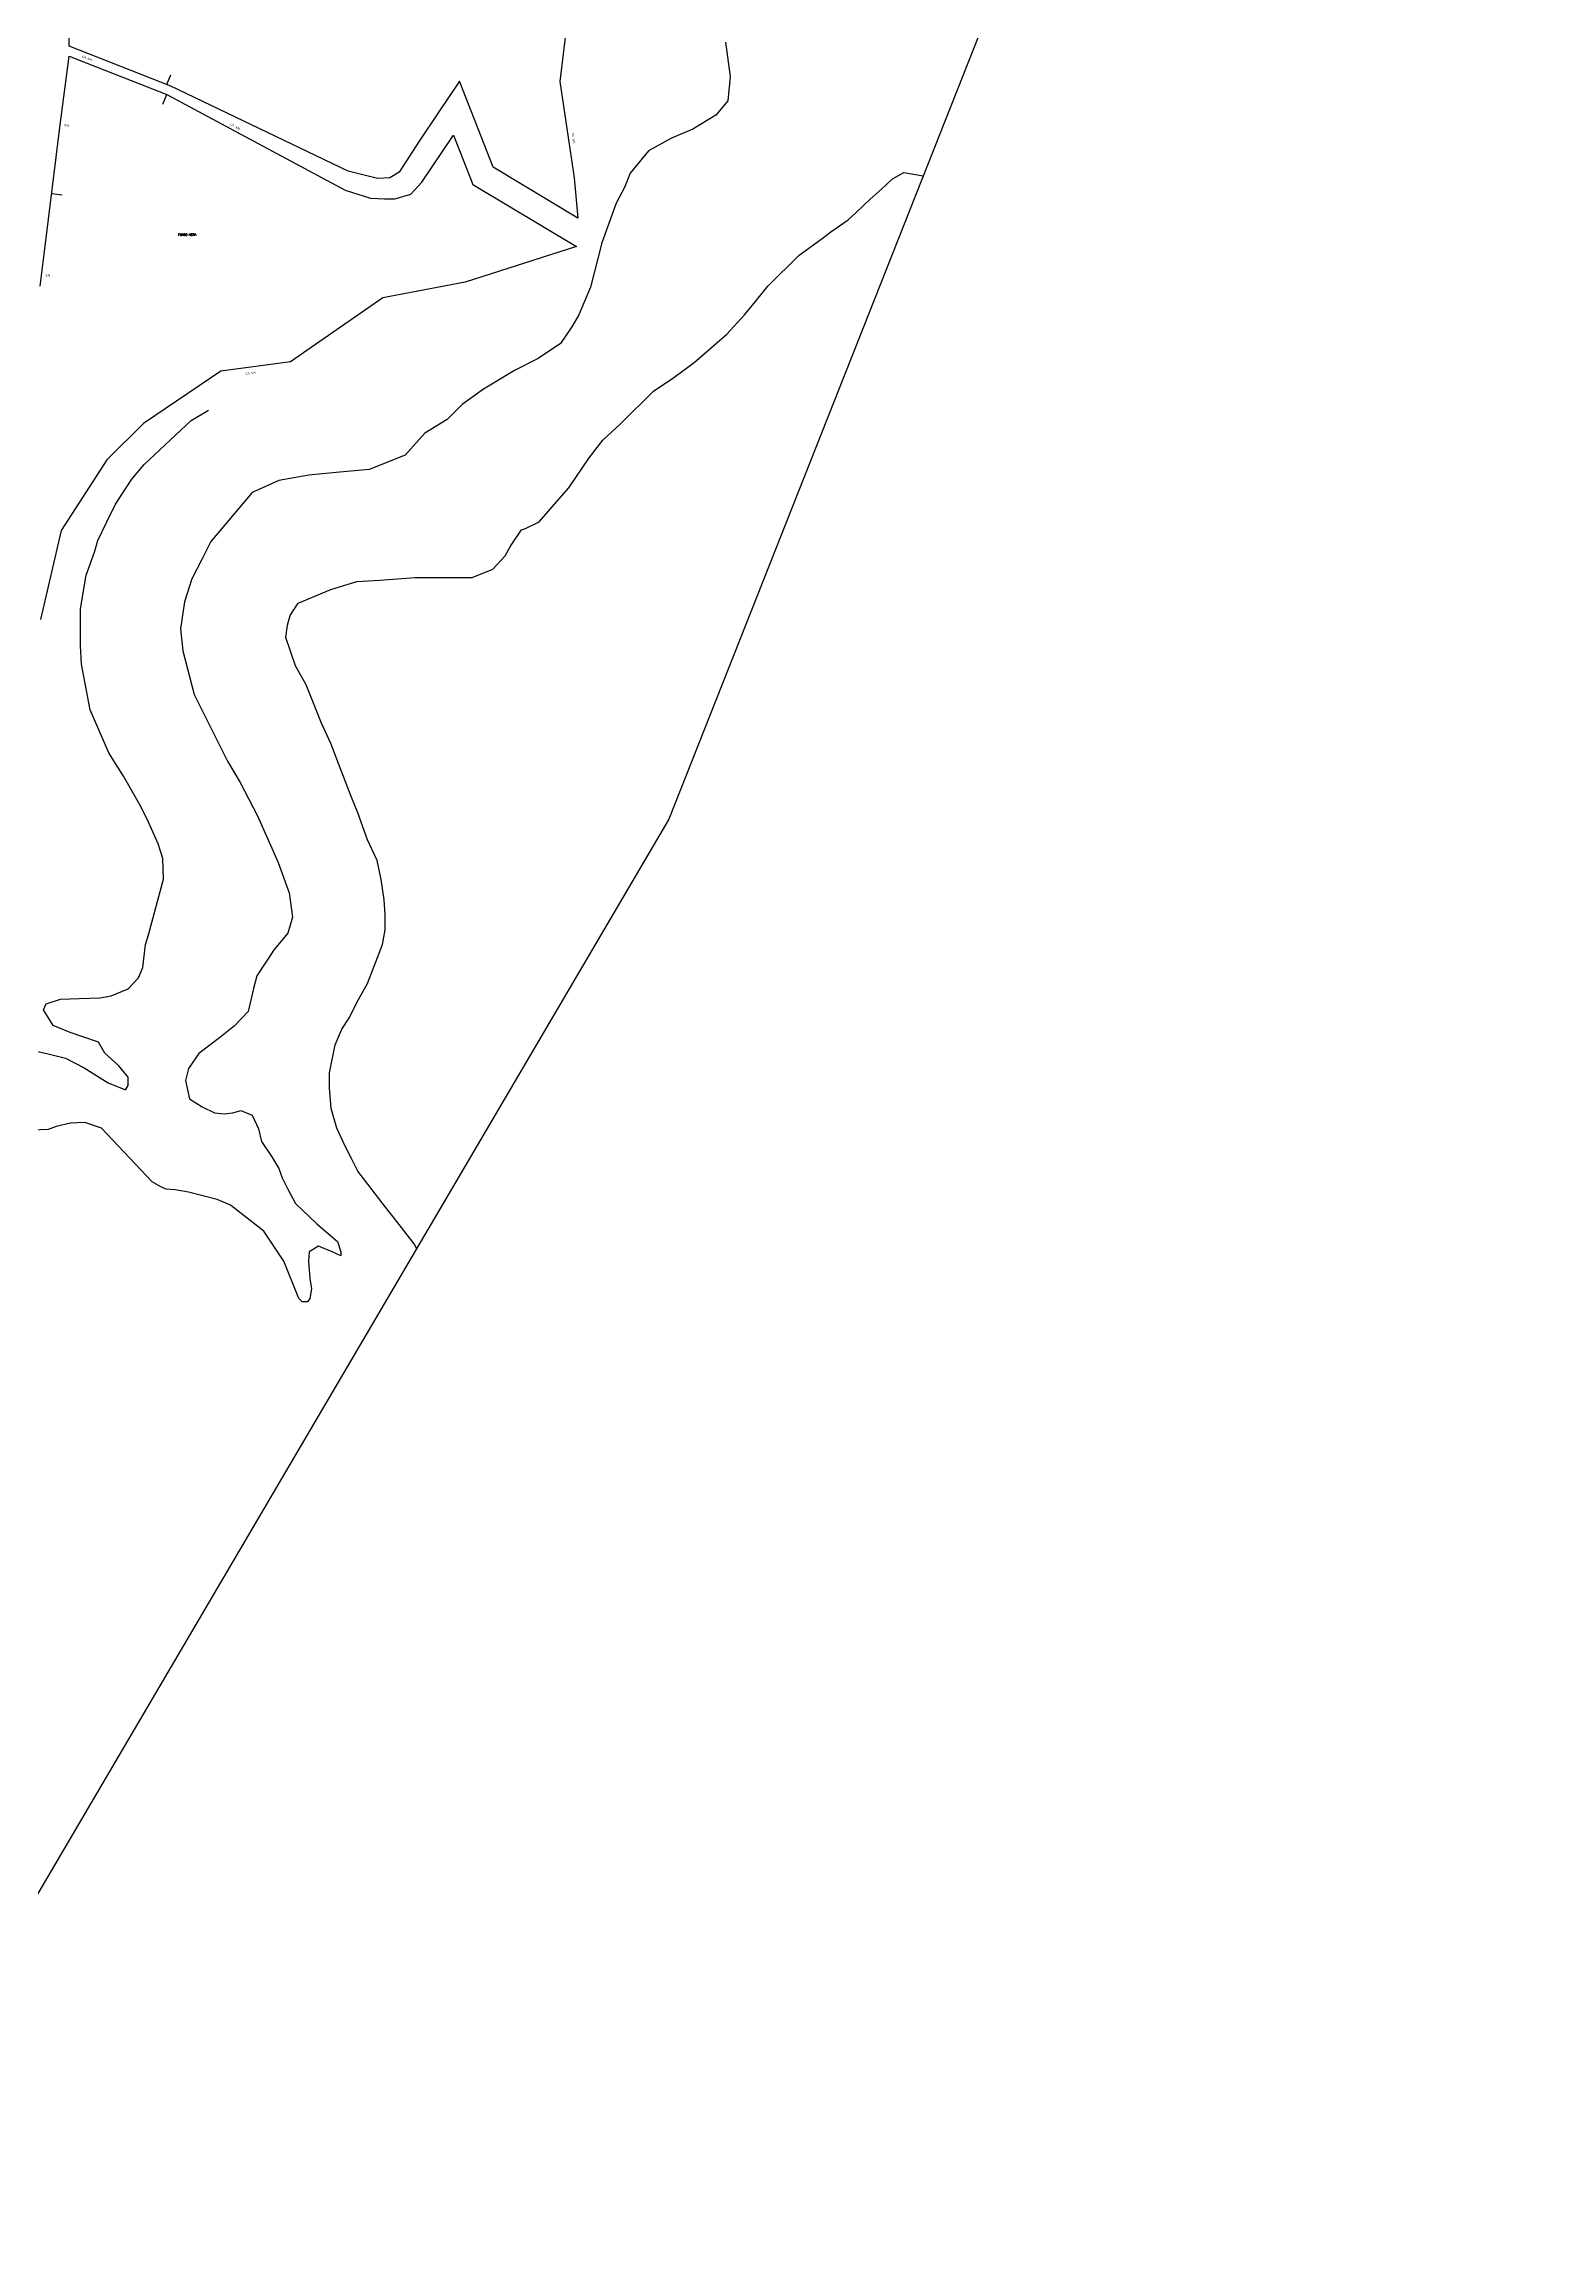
# Model space of a CAD drawing. Header units: inches. Extents: x 317537 to 321067, y 8681602 to 8686742.
# Drawn here: x 320116 to 320833, y 8683843 to 8684894 of the extents above; entities that cross this region are included whole.
import ezdxf
from ezdxf.enums import TextEntityAlignment as Align

# ---------------------------------------------------------------- set-up
doc = ezdxf.new("R2010")
doc.units = ezdxf.units.IN
doc.header["$MEASUREMENT"] = 0
for name, color, linetype in [('CURVAS_DE_NIVEL', 8, 'Continuous'), ('LIMITE_DISTRITO', 5, 'Continuous'), ('MANZANAS', 5, 'Continuous'), ('MEDIANERAS', 1, 'Continuous'), ('NOM_CALLES', 7, 'Continuous'), ('NUM_LOTE', 8, 'Continuous'), ('TOPONIMOS', 7, 'Continuous')]:
    doc.layers.add(name, color=color, linetype=linetype)
doc.styles.add('ANC_1_00', font='ROMANS.shx')

msp = doc.modelspace()

# ---------------------------------------------------------------- linework, layer by layer
at = {"layer": 'CURVAS_DE_NIVEL'}
for points in [[(320439.9, 8684894.4), (320442.1, 8684878.2), (320441, 8684866.5), (320435.3, 8684859.7), (320424.4, 8684853), (320414.2, 8684848.8), (320403.3, 8684842.8), (320394.6, 8684832.2), (320391.9, 8684825.4), (320387.8, 8684817.9), (320381, 8684799), (320375.7, 8684777.9), (320370.1, 8684764.7), (320366.7, 8684759.1), (320361.4, 8684751.1), (320350.8, 8684744), (320339.5, 8684738.3), (320324.8, 8684729.3), (320314.6, 8684722.1), (320307.4, 8684714.9), (320296.8, 8684708.5), (320287.4, 8684698), (320270.4, 8684691.2), (320254.6, 8684689.7), (320241.7, 8684688.5), (320227.4, 8684685.9), (320214.6, 8684680.2), (320195, 8684656.9), (320190.8, 8684648.6), (320185.9, 8684639.1), (320182.5, 8684628.2), (320180.6, 8684615.4), (320181.7, 8684604.8), (320187, 8684584.1), (320202.9, 8684552.4), (320208.9, 8684542.2), (320217.2, 8684526.4), (320227, 8684504.1), (320232.3, 8684489.8), (320233.8, 8684478.1), (320231.6, 8684470.6), (320225.1, 8684462.7), (320216.8, 8684450.2), (320215.3, 8684444.2), (320212.7, 8684433.3), (320206.3, 8684426.5), (320199.1, 8684420.8), (320189.3, 8684413.3), (320184.4, 8684406.1), (320182.9, 8684400.4), (320184.8, 8684391.8), (320190.8, 8684388), (320196.8, 8684385), (320201.4, 8684384.6), (320205.5, 8684385), (320209.3, 8684386.1), (320214.6, 8684383.9), (320217.6, 8684377.4), (320219.1, 8684371.4), (320224, 8684364.2), (320227.4, 8684358.6), (320228.9, 8684354.1), (320231.6, 8684348.8), (320235.3, 8684342), (320245.5, 8684332.2), (320255.3, 8684323.9), (320256.9, 8684319), (320256.9, 8684317.1), (320252.7, 8684319), (320246.3, 8684321.6), (320241.8, 8684319), (320241.4, 8684314.5), (320242.1, 8684306.2), (320242.9, 8684301.3), (320242.1, 8684296.7), (320241, 8684295.2), (320238.4, 8684295.2), (320236.9, 8684296.7), (320229.7, 8684314.5), (320220.2, 8684328.8), (320204.4, 8684341.2), (320198, 8684343.9), (320184.4, 8684347.3), (320178, 8684348.4), (320173.8, 8684348.8), (320171.2, 8684349.9), (320167, 8684352.2), (320142.9, 8684377.8), (320135, 8684380.5), (320128.2, 8684380.1), (320121.4, 8684378.6), (320117.6, 8684377.1), (320106.7, 8684376.7)], [(320293, 8684320.4), (320291.7, 8684322.7), (320283.5, 8684333.3), (320278.1, 8684340.2), (320265, 8684357.3), (320262, 8684363.3), (320258.8, 8684369.5), (320254.9, 8684377.7), (320252.2, 8684387.2), (320251.4, 8684397), (320251.4, 8684404.1), (320254.1, 8684417.4), (320257.4, 8684424.8), (320260.9, 8684430.5), (320264.7, 8684437.9), (320269.6, 8684446.6), (320276.7, 8684465.1), (320278, 8684472.2), (320278, 8684479.3), (320277.4, 8684486.4), (320276.1, 8684496.1), (320274.1, 8684505.2), (320269.6, 8684514.9), (320265, 8684527.8), (320261.8, 8684535.6), (320257.3, 8684547.2), (320252.1, 8684560.8), (320247.6, 8684570.5), (320240.4, 8684588.7), (320235.3, 8684597.7), (320230.7, 8684611.3), (320231.4, 8684617.1), (320232.7, 8684621.7), (320236.6, 8684627.5), (320252.1, 8684634), (320264.4, 8684637.8), (320275.4, 8684638.5), (320292.2, 8684639.8), (320319.4, 8684639.8), (320329.2, 8684643.7), (320335, 8684650.1), (320337.6, 8684654.7), (320342.8, 8684662.4), (320344.7, 8684663.1), (320351.2, 8684666.3), (320359.6, 8684676), (320365.4, 8684682.5), (320375.1, 8684696.7), (320381.6, 8684705.1), (320390, 8684712.9), (320405.6, 8684728.4), (320415.3, 8684734.9), (320425, 8684742), (320440.5, 8684755.6), (320449, 8684764.7), (320454.1, 8684771.1), (320460, 8684778.3), (320474.9, 8684793.1), (320485.9, 8684801.1), (320490.1, 8684804.2), (320498.3, 8684810), (320502, 8684813.5), (320508.8, 8684819.8), (320514.2, 8684824.5), (320519.4, 8684829.4), (320524.7, 8684832.4), (320534, 8684830.8)], [(320107.7, 8684415.3), (320117.6, 8684413.1), (320125.8, 8684411), (320134.7, 8684406.4), (320146.1, 8684399.4), (320154.4, 8684396), (320155.6, 8684398.1), (320155.6, 8684402.1), (320151, 8684407.6), (320144.5, 8684413.4), (320141.5, 8684418.7), (320128, 8684423.3), (320120, 8684426.6), (320115.4, 8684434), (320116.6, 8684437), (320123.4, 8684439.2), (320132.3, 8684439.5), (320142.1, 8684439.8), (320147.6, 8684440.7), (320155.6, 8684444.1), (320160.5, 8684449.3), (320162.6, 8684454.2), (320163.9, 8684465.2), (320165.4, 8684469.8), (320172.4, 8684496.2), (320172.1, 8684506), (320170, 8684513), (320164.8, 8684524.4), (320161.1, 8684532), (320153.4, 8684545.2), (320146.4, 8684556.3), (320137.5, 8684576.8), (320133.5, 8684598.6), (320132.9, 8684607.4), (320132.9, 8684618.8), (320132.9, 8684624.9), (320135.6, 8684640.8), (320139.6, 8684651.9), (320141.2, 8684657.4), (320145.5, 8684666.3), (320149.7, 8684674.6), (320157.4, 8684686.5), (320163.2, 8684693.6), (320185.6, 8684714.4), (320193.9, 8684719.4)]]:
    msp.add_lwpolyline(points, dxfattribs=at)
at = {"layer": 'LIMITE_DISTRITO'}
msp.add_lwpolyline([(320832.7, 8685585.9), (320413, 8684524.8), (320133.5, 8684049), (319136, 8682350.6), (318887.2, 8681927.1), (318687.1, 8681910.2)], dxfattribs=at)
at = {"layer": 'MANZANAS'}
for points in [[(320364, 8684900.7), (320361, 8684875.8), (320367.9, 8684830), (320369.6, 8684810.8), (320329.3, 8684835), (320313.3, 8684875.9), (320303.5, 8684861.4), (320294.1, 8684847.4), (320284.6, 8684832.6), (320280.1, 8684830), (320274.3, 8684829.6), (320260.3, 8684833.1), (320175.9, 8684873.6), (320127.5, 8684892.6), (320128.5, 8684941.6)], [(320113.8, 8684778.3), (320115.9, 8684794.8), (320123.3, 8684855.1), (320127.5, 8684887.8), (320174, 8684869.5), (320258.9, 8684824.1), (320270.9, 8684820.3), (320277.7, 8684819.9), (320282.6, 8684819.9), (320290.1, 8684822.2), (320295.4, 8684827.9), (320310.5, 8684850.3), (320319.6, 8684826.8), (320369, 8684797.2), (320316, 8684780.3), (320276.9, 8684772.8), (320232.9, 8684742.3), (320199.8, 8684738), (320162.9, 8684713.1), (320145.5, 8684695.7), (320123.8, 8684662.1), (320114, 8684619.8)]]:
    msp.add_lwpolyline(points, dxfattribs=at)
at = {"layer": 'MEDIANERAS'}
for points in [[(320174.1, 8684874.4), (320176, 8684879)], [(320172.1, 8684864.9), (320174, 8684869.5)], [(320119.3, 8684822.5), (320124.3, 8684821.9)]]:
    msp.add_lwpolyline(points, dxfattribs=at)

# ---------------------------------------------------------------- texts
at = {"layer": 'NOM_CALLES'}
for rotation, p in [(338.7237, (320136.1, 8684886.8)), (330.6092, (320206.6, 8684854.3)), (278.2133, (320367.6, 8684848.8)), (5.1765, (320214, 8684737))]:
    msp.add_text('CA. S/N', height=1, rotation=rotation, dxfattribs=at).set_placement(p, align=Align.MIDDLE)
at = {"layer": 'NUM_LOTE'}
for rotation, p in [(352.8423, (320126.4, 8684854.8)), (352.7978, (320117.4, 8684783.5))]:
    msp.add_text('S/N', height=1, rotation=rotation, dxfattribs=at).set_placement(p, align=Align.MIDDLE)
at = {"layer": 'TOPONIMOS', "insert": (320183.7, 8684802.9), "char_height": 1, "width": 230.965, "attachment_point": 5, "style": 'ANC_1_00'}
msp.add_mtext('FUNDO HERA', dxfattribs=at)

doc.saveas('drawing.dxf')
